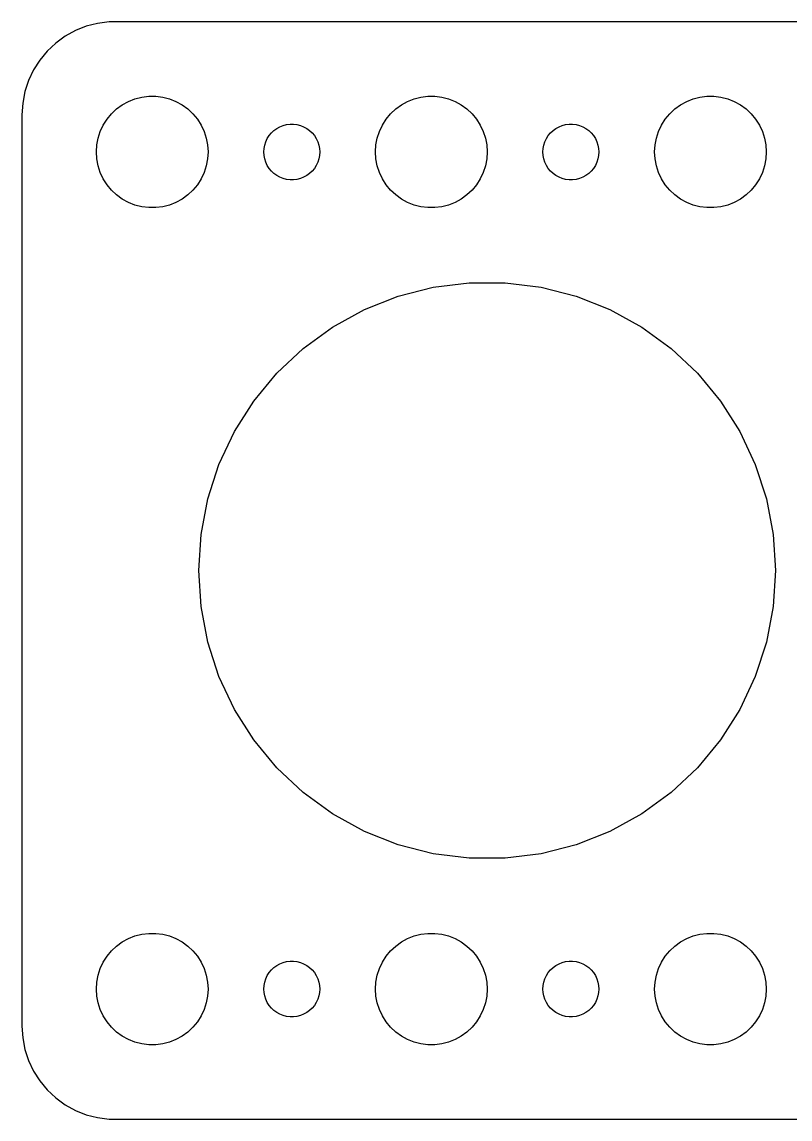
# Model space of a CAD drawing. Header units: metres. Extents: x -97 to 97, y 40 to 98.
# Drawn here: x -97 to -55.7, y 39.5 to 98.5 of the extents above; entities that cross this region are included whole.
import ezdxf

# ---------------------------------------------------------------- set-up
doc = ezdxf.new("R2010")
doc.units = ezdxf.units.M

msp = doc.modelspace()

# ---------------------------------------------------------------- linework, layer by layer
for p, q in [((-94.1289, 98.0241), (-94.6791, 97.7216)), ((-93.5451, 98.2553), (-94.1289, 98.0241)), ((-92.9369, 98.4114), (-93.5451, 98.2553)), ((-92.3139, 98.4901), (-92.9369, 98.4114)), ((92.3139, 98.4901), (-92.3139, 98.4901)), ((-95.1871, 97.3526), (-95.6448, 96.9227)), ((-94.6791, 97.7216), (-95.1871, 97.3526)), ((-95.6448, 96.9227), (-96.0451, 96.4389)), ((-96.0451, 96.4389), (-96.3815, 95.9088)), ((-96.3815, 95.9088), (-96.6489, 95.3406)), ((-96.6489, 95.3406), (-96.8429, 94.7434)), ((-96.8429, 94.7434), (-96.9606, 94.1267)), ((-90.927, 94.3532), (-90.5621, 94.4469)), ((-90.5621, 94.4469), (-90.1884, 94.4941)), ((-90.1884, 94.4941), (-89.8116, 94.4941)), ((-89.8116, 94.4941), (-89.4379, 94.4469)), ((-89.4379, 94.4469), (-89.073, 94.3532)), ((-75.927, 94.3532), (-75.5621, 94.4469)), ((-75.5621, 94.4469), (-75.1884, 94.4941)), ((-75.1884, 94.4941), (-74.8116, 94.4941)), ((-74.8116, 94.4941), (-74.4379, 94.4469)), ((-74.4379, 94.4469), (-74.073, 94.3532)), ((-60.927, 94.3532), (-60.5621, 94.4469)), ((-60.5621, 94.4469), (-60.1884, 94.4941)), ((-60.1884, 94.4941), (-59.8116, 94.4941)), ((-59.8116, 94.4941), (-59.4379, 94.4469)), ((-59.4379, 94.4469), (-59.0729, 94.3532)), ((-96.9606, 94.1267), (-97, 93.5)), ((-92.1869, 93.5536), (-91.9123, 93.8115)), ((-91.9123, 93.8115), (-91.6075, 94.033)), ((-91.6075, 94.033), (-91.2773, 94.2145)), ((-91.2773, 94.2145), (-90.927, 94.3532)), ((-89.073, 94.3532), (-88.7227, 94.2145)), ((-88.7227, 94.2145), (-88.3925, 94.033)), ((-88.3925, 94.033), (-88.0877, 93.8115)), ((-88.0877, 93.8115), (-87.8131, 93.5536)), ((-77.1869, 93.5536), (-76.9123, 93.8115)), ((-76.9123, 93.8115), (-76.6075, 94.033)), ((-76.6075, 94.033), (-76.2773, 94.2145)), ((-76.2773, 94.2145), (-75.927, 94.3532)), ((-74.073, 94.3532), (-73.7227, 94.2145)), ((-73.7227, 94.2145), (-73.3925, 94.033)), ((-73.3925, 94.033), (-73.0877, 93.8115)), ((-73.0877, 93.8115), (-72.8131, 93.5536)), ((-62.1869, 93.5536), (-61.9123, 93.8115)), ((-61.9123, 93.8115), (-61.6075, 94.033)), ((-61.6075, 94.033), (-61.2773, 94.2145)), ((-61.2773, 94.2145), (-60.927, 94.3532)), ((-59.0729, 94.3532), (-58.7227, 94.2145)), ((-58.7227, 94.2145), (-58.3925, 94.033)), ((-58.3925, 94.033), (-58.0877, 93.8115)), ((-58.0877, 93.8115), (-57.8131, 93.5536)), ((-97, 93.5), (-97, 44.5)), ((-92.6289, 92.9453), (-92.427, 93.2634)), ((-92.427, 93.2634), (-92.1869, 93.5536)), ((-87.8131, 93.5536), (-87.573, 93.2634)), ((-87.573, 93.2634), (-87.3711, 92.9453)), ((-77.6289, 92.9453), (-77.427, 93.2634)), ((-77.427, 93.2634), (-77.1869, 93.5536)), ((-72.8131, 93.5536), (-72.573, 93.2634)), ((-72.573, 93.2634), (-72.3711, 92.9453)), ((-62.6289, 92.9453), (-62.427, 93.2634)), ((-62.427, 93.2634), (-62.1869, 93.5536)), ((-57.8131, 93.5536), (-57.5729, 93.2634)), ((-57.5729, 93.2634), (-57.3711, 92.9453)), ((-92.9057, 92.2461), (-92.7893, 92.6044)), ((-92.7893, 92.6044), (-92.6289, 92.9453)), ((-87.3711, 92.9453), (-87.2107, 92.6044)), ((-87.2107, 92.6044), (-87.0943, 92.2461)), ((-83.5934, 92.5268), (-83.4561, 92.6558)), ((-83.4561, 92.6558), (-83.3037, 92.7665)), ((-83.3037, 92.7665), (-83.1387, 92.8572)), ((-83.1387, 92.8572), (-82.9635, 92.9266)), ((-82.9635, 92.9266), (-82.7811, 92.9734)), ((-82.7811, 92.9734), (-82.5942, 92.997)), ((-82.5942, 92.997), (-82.4058, 92.997)), ((-82.4058, 92.997), (-82.2189, 92.9734)), ((-82.2189, 92.9734), (-82.0365, 92.9266)), ((-82.0365, 92.9266), (-81.8613, 92.8572)), ((-81.8613, 92.8572), (-81.6963, 92.7665)), ((-81.6963, 92.7665), (-81.5439, 92.6558)), ((-81.5439, 92.6558), (-81.4065, 92.5268)), ((-77.9057, 92.2461), (-77.7893, 92.6044)), ((-77.7893, 92.6044), (-77.6289, 92.9453)), ((-72.3711, 92.9453), (-72.2107, 92.6044)), ((-72.2107, 92.6044), (-72.0943, 92.2461)), ((-68.5934, 92.5268), (-68.4561, 92.6558)), ((-68.4561, 92.6558), (-68.3037, 92.7665)), ((-68.3037, 92.7665), (-68.1387, 92.8572)), ((-68.1387, 92.8572), (-67.9635, 92.9266)), ((-67.9635, 92.9266), (-67.7811, 92.9734)), ((-67.7811, 92.9734), (-67.5942, 92.997)), ((-67.5942, 92.997), (-67.4058, 92.997)), ((-67.4058, 92.997), (-67.2189, 92.9734)), ((-67.2189, 92.9734), (-67.0365, 92.9266)), ((-67.0365, 92.9266), (-66.8613, 92.8572)), ((-66.8613, 92.8572), (-66.6963, 92.7665)), ((-66.6963, 92.7665), (-66.5439, 92.6558)), ((-66.5439, 92.6558), (-66.4065, 92.5268)), ((-62.9057, 92.2461), (-62.7893, 92.6044)), ((-62.7893, 92.6044), (-62.6289, 92.9453)), ((-57.3711, 92.9453), (-57.2107, 92.6044)), ((-57.2107, 92.6044), (-57.0942, 92.2461)), ((-92.9763, 91.876), (-92.9057, 92.2461)), ((-87.0943, 92.2461), (-87.0237, 91.876)), ((-83.9529, 91.873), (-83.8947, 92.0522)), ((-83.8947, 92.0522), (-83.8145, 92.2226)), ((-83.8145, 92.2226), (-83.7135, 92.3817)), ((-83.7135, 92.3817), (-83.5934, 92.5268)), ((-81.4065, 92.5268), (-81.2865, 92.3817)), ((-81.2865, 92.3817), (-81.1855, 92.2226)), ((-81.1855, 92.2226), (-81.1053, 92.0522)), ((-81.1053, 92.0522), (-81.0471, 91.873)), ((-77.9763, 91.876), (-77.9057, 92.2461)), ((-72.0943, 92.2461), (-72.0237, 91.876)), ((-68.9529, 91.873), (-68.8947, 92.0522)), ((-68.8947, 92.0522), (-68.8145, 92.2226)), ((-68.8145, 92.2226), (-68.7135, 92.3817)), ((-68.7135, 92.3817), (-68.5934, 92.5268)), ((-66.4065, 92.5268), (-66.2865, 92.3817)), ((-66.2865, 92.3817), (-66.1855, 92.2226)), ((-66.1855, 92.2226), (-66.1053, 92.0522)), ((-66.1053, 92.0522), (-66.0471, 91.873)), ((-62.9763, 91.876), (-62.9057, 92.2461)), ((-57.0942, 92.2461), (-57.0237, 91.876)), ((-93, 91.5), (-92.9763, 91.876)), ((-92.9763, 91.124), (-93, 91.5)), ((-87.0237, 91.876), (-87, 91.5)), ((-87, 91.5), (-87.0237, 91.124)), ((-84, 91.5), (-83.9882, 91.688)), ((-83.9882, 91.312), (-84, 91.5)), ((-83.9882, 91.688), (-83.9529, 91.873)), ((-81.0471, 91.873), (-81.0118, 91.688)), ((-81.0118, 91.688), (-81, 91.5)), ((-81, 91.5), (-81.0118, 91.312)), ((-78, 91.5), (-77.9763, 91.876)), ((-77.9763, 91.124), (-78, 91.5)), ((-72.0237, 91.876), (-72, 91.5)), ((-72, 91.5), (-72.0237, 91.124)), ((-69, 91.5), (-68.9882, 91.688)), ((-68.9882, 91.312), (-69, 91.5)), ((-68.9882, 91.688), (-68.9529, 91.873)), ((-66.0471, 91.873), (-66.0118, 91.688)), ((-66.0118, 91.688), (-66, 91.5)), ((-66, 91.5), (-66.0118, 91.312)), ((-63, 91.5), (-62.9763, 91.876)), ((-62.9763, 91.124), (-63, 91.5)), ((-57.0237, 91.876), (-57, 91.5)), ((-57, 91.5), (-57.0237, 91.124)), ((-92.9057, 90.7539), (-92.9763, 91.124)), ((-87.0237, 91.124), (-87.0943, 90.7539)), ((-83.9529, 91.127), (-83.9882, 91.312)), ((-83.8947, 90.9478), (-83.9529, 91.127)), ((-83.8145, 90.7774), (-83.8947, 90.9478)), ((-81.1053, 90.9478), (-81.1855, 90.7774)), ((-81.0471, 91.127), (-81.1053, 90.9478)), ((-81.0118, 91.312), (-81.0471, 91.127)), ((-77.9057, 90.7539), (-77.9763, 91.124)), ((-72.0237, 91.124), (-72.0943, 90.7539)), ((-68.9529, 91.127), (-68.9882, 91.312)), ((-68.8947, 90.9478), (-68.9529, 91.127)), ((-68.8145, 90.7774), (-68.8947, 90.9478)), ((-66.1053, 90.9478), (-66.1855, 90.7774)), ((-66.0471, 91.127), (-66.1053, 90.9478)), ((-66.0118, 91.312), (-66.0471, 91.127)), ((-62.9057, 90.7539), (-62.9763, 91.124)), ((-57.0237, 91.124), (-57.0942, 90.7539)), ((-92.7893, 90.3956), (-92.9057, 90.7539)), ((-92.6289, 90.0547), (-92.7893, 90.3956)), ((-87.2107, 90.3956), (-87.3711, 90.0547)), ((-87.0943, 90.7539), (-87.2107, 90.3956)), ((-83.7135, 90.6183), (-83.8145, 90.7774)), ((-83.5934, 90.4732), (-83.7135, 90.6183)), ((-83.4561, 90.3442), (-83.5934, 90.4732)), ((-83.3037, 90.2335), (-83.4561, 90.3442)), ((-81.5439, 90.3442), (-81.6963, 90.2335)), ((-81.4065, 90.4732), (-81.5439, 90.3442)), ((-81.2865, 90.6183), (-81.4065, 90.4732)), ((-81.1855, 90.7774), (-81.2865, 90.6183)), ((-77.7893, 90.3956), (-77.9057, 90.7539)), ((-77.6289, 90.0547), (-77.7893, 90.3956)), ((-72.2107, 90.3956), (-72.3711, 90.0547)), ((-72.0943, 90.7539), (-72.2107, 90.3956)), ((-68.7135, 90.6183), (-68.8145, 90.7774)), ((-68.5934, 90.4732), (-68.7135, 90.6183)), ((-68.4561, 90.3442), (-68.5934, 90.4732)), ((-68.3037, 90.2335), (-68.4561, 90.3442)), ((-66.5439, 90.3442), (-66.6963, 90.2335)), ((-66.4065, 90.4732), (-66.5439, 90.3442)), ((-66.2865, 90.6183), (-66.4065, 90.4732)), ((-66.1855, 90.7774), (-66.2865, 90.6183)), ((-62.7893, 90.3956), (-62.9057, 90.7539)), ((-62.6289, 90.0547), (-62.7893, 90.3956)), ((-57.2107, 90.3956), (-57.3711, 90.0547)), ((-57.0942, 90.7539), (-57.2107, 90.3956)), ((-92.427, 89.7366), (-92.6289, 90.0547)), ((-92.1869, 89.4464), (-92.427, 89.7366)), ((-87.573, 89.7366), (-87.8131, 89.4464)), ((-87.3711, 90.0547), (-87.573, 89.7366)), ((-83.1387, 90.1427), (-83.3037, 90.2335)), ((-82.9635, 90.0734), (-83.1387, 90.1427)), ((-82.7811, 90.0266), (-82.9635, 90.0734)), ((-82.5942, 90.003), (-82.7811, 90.0266)), ((-82.4058, 90.003), (-82.5942, 90.003)), ((-82.2189, 90.0266), (-82.4058, 90.003)), ((-82.0365, 90.0734), (-82.2189, 90.0266)), ((-81.8613, 90.1427), (-82.0365, 90.0734)), ((-81.6963, 90.2335), (-81.8613, 90.1427)), ((-77.427, 89.7366), (-77.6289, 90.0547)), ((-77.1869, 89.4464), (-77.427, 89.7366)), ((-72.573, 89.7366), (-72.8131, 89.4464)), ((-72.3711, 90.0547), (-72.573, 89.7366)), ((-68.1387, 90.1427), (-68.3037, 90.2335)), ((-67.9635, 90.0734), (-68.1387, 90.1427)), ((-67.7811, 90.0266), (-67.9635, 90.0734)), ((-67.5942, 90.003), (-67.7811, 90.0266)), ((-67.4058, 90.003), (-67.5942, 90.003)), ((-67.2189, 90.0266), (-67.4058, 90.003)), ((-67.0365, 90.0734), (-67.2189, 90.0266)), ((-66.8613, 90.1427), (-67.0365, 90.0734)), ((-66.6963, 90.2335), (-66.8613, 90.1427)), ((-62.427, 89.7366), (-62.6289, 90.0547)), ((-62.1869, 89.4464), (-62.427, 89.7366)), ((-57.5729, 89.7366), (-57.8131, 89.4464)), ((-57.3711, 90.0547), (-57.5729, 89.7366)), ((-91.9123, 89.1884), (-92.1869, 89.4464)), ((-91.6075, 88.967), (-91.9123, 89.1884)), ((-88.0877, 89.1884), (-88.3925, 88.967)), ((-87.8131, 89.4464), (-88.0877, 89.1884)), ((-76.9123, 89.1884), (-77.1869, 89.4464)), ((-76.6075, 88.967), (-76.9123, 89.1884)), ((-73.0877, 89.1884), (-73.3925, 88.967)), ((-72.8131, 89.4464), (-73.0877, 89.1884)), ((-61.9123, 89.1884), (-62.1869, 89.4464)), ((-61.6075, 88.967), (-61.9123, 89.1884)), ((-58.0877, 89.1884), (-58.3925, 88.967)), ((-57.8131, 89.4464), (-58.0877, 89.1884)), ((-91.2773, 88.7855), (-91.6075, 88.967)), ((-90.927, 88.6468), (-91.2773, 88.7855)), ((-90.5621, 88.5531), (-90.927, 88.6468)), ((-90.1884, 88.5059), (-90.5621, 88.5531)), ((-89.8116, 88.5059), (-90.1884, 88.5059)), ((-89.4379, 88.5531), (-89.8116, 88.5059)), ((-89.073, 88.6468), (-89.4379, 88.5531)), ((-88.7227, 88.7855), (-89.073, 88.6468)), ((-88.3925, 88.967), (-88.7227, 88.7855)), ((-76.2773, 88.7855), (-76.6075, 88.967)), ((-75.927, 88.6468), (-76.2773, 88.7855)), ((-75.5621, 88.5531), (-75.927, 88.6468)), ((-75.1884, 88.5059), (-75.5621, 88.5531)), ((-74.8116, 88.5059), (-75.1884, 88.5059)), ((-74.4379, 88.5531), (-74.8116, 88.5059)), ((-74.073, 88.6468), (-74.4379, 88.5531)), ((-73.7227, 88.7855), (-74.073, 88.6468)), ((-73.3925, 88.967), (-73.7227, 88.7855)), ((-61.2773, 88.7855), (-61.6075, 88.967)), ((-60.927, 88.6468), (-61.2773, 88.7855)), ((-60.5621, 88.5531), (-60.927, 88.6468)), ((-60.1884, 88.5059), (-60.5621, 88.5531)), ((-59.8116, 88.5059), (-60.1884, 88.5059)), ((-59.4379, 88.5531), (-59.8116, 88.5059)), ((-59.0729, 88.6468), (-59.4379, 88.5531)), ((-58.7227, 88.7855), (-59.0729, 88.6468)), ((-58.3925, 88.967), (-58.7227, 88.7855)), ((-74.9044, 84.2254), (-72.9733, 84.4694)), ((-72.9733, 84.4694), (-71.0267, 84.4694)), ((-71.0267, 84.4694), (-69.0956, 84.2254)), ((-76.7898, 83.7414), (-74.9044, 84.2254)), ((-69.0956, 84.2254), (-67.2102, 83.7414)), ((-78.5996, 83.0248), (-76.7898, 83.7414)), ((-67.2102, 83.7414), (-65.4004, 83.0248)), ((-80.3053, 82.0871), (-78.5996, 83.0248)), ((-65.4004, 83.0248), (-63.6947, 82.0871)), ((-81.8801, 80.9429), (-80.3053, 82.0871)), ((-63.6947, 82.0871), (-62.1199, 80.9429)), ((-83.299, 79.6105), (-81.8801, 80.9429)), ((-62.1199, 80.9429), (-60.701, 79.6105)), ((-84.5398, 78.1107), (-83.299, 79.6105)), ((-60.701, 79.6105), (-59.4602, 78.1107)), ((-85.5827, 76.4672), (-84.5398, 78.1107)), ((-59.4602, 78.1107), (-58.4172, 76.4672)), ((-86.4115, 74.7059), (-85.5827, 76.4672)), ((-58.4172, 76.4672), (-57.5885, 74.7059)), ((-87.013, 72.8547), (-86.4115, 74.7059)), ((-57.5885, 74.7059), (-56.987, 72.8547)), ((-87.3778, 70.9427), (-87.013, 72.8547)), ((-56.987, 72.8547), (-56.6222, 70.9427)), ((-87.5, 69), (-87.3778, 70.9427)), ((-56.6222, 70.9427), (-56.5, 69)), ((-87.3778, 67.0573), (-87.5, 69)), ((-56.5, 69), (-56.6222, 67.0573)), ((-87.013, 65.1453), (-87.3778, 67.0573)), ((-56.6222, 67.0573), (-56.987, 65.1453)), ((-86.4115, 63.2941), (-87.013, 65.1453)), ((-56.987, 65.1453), (-57.5885, 63.2941)), ((-85.5827, 61.5328), (-86.4115, 63.2941)), ((-57.5885, 63.2941), (-58.4172, 61.5328)), ((-84.5398, 59.8893), (-85.5827, 61.5328)), ((-58.4172, 61.5328), (-59.4602, 59.8893)), ((-83.299, 58.3895), (-84.5398, 59.8893)), ((-59.4602, 59.8893), (-60.701, 58.3895)), ((-81.8801, 57.0571), (-83.299, 58.3895)), ((-60.701, 58.3895), (-62.1199, 57.0571)), ((-80.3053, 55.9129), (-81.8801, 57.0571)), ((-62.1199, 57.0571), (-63.6947, 55.9129)), ((-78.5996, 54.9752), (-80.3053, 55.9129)), ((-63.6947, 55.9129), (-65.4004, 54.9752)), ((-76.7898, 54.2586), (-78.5996, 54.9752)), ((-65.4004, 54.9752), (-67.2102, 54.2586)), ((-74.9044, 53.7746), (-76.7898, 54.2586)), ((-72.9733, 53.5306), (-74.9044, 53.7746)), ((-69.0956, 53.7746), (-71.0267, 53.5306)), ((-67.2102, 54.2586), (-69.0956, 53.7746)), ((-71.0267, 53.5306), (-72.9733, 53.5306)), ((-91.9123, 48.8116), (-91.6075, 49.033)), ((-91.6075, 49.033), (-91.2773, 49.2145)), ((-91.2773, 49.2145), (-90.927, 49.3532)), ((-90.927, 49.3532), (-90.5621, 49.4469)), ((-90.5621, 49.4469), (-90.1884, 49.4941)), ((-90.1884, 49.4941), (-89.8116, 49.4941)), ((-89.8116, 49.4941), (-89.4379, 49.4469)), ((-89.4379, 49.4469), (-89.073, 49.3532)), ((-89.073, 49.3532), (-88.7227, 49.2145)), ((-88.7227, 49.2145), (-88.3925, 49.033)), ((-88.3925, 49.033), (-88.0877, 48.8116)), ((-76.9123, 48.8116), (-76.6075, 49.033)), ((-76.6075, 49.033), (-76.2773, 49.2145)), ((-76.2773, 49.2145), (-75.927, 49.3532)), ((-75.927, 49.3532), (-75.5621, 49.4469)), ((-75.5621, 49.4469), (-75.1884, 49.4941)), ((-75.1884, 49.4941), (-74.8116, 49.4941)), ((-74.8116, 49.4941), (-74.4379, 49.4469)), ((-74.4379, 49.4469), (-74.073, 49.3532)), ((-74.073, 49.3532), (-73.7227, 49.2145)), ((-73.7227, 49.2145), (-73.3925, 49.033)), ((-73.3925, 49.033), (-73.0877, 48.8116)), ((-61.9123, 48.8116), (-61.6075, 49.033)), ((-61.6075, 49.033), (-61.2773, 49.2145)), ((-61.2773, 49.2145), (-60.927, 49.3532)), ((-60.927, 49.3532), (-60.5621, 49.4469)), ((-60.5621, 49.4469), (-60.1884, 49.4941)), ((-60.1884, 49.4941), (-59.8116, 49.4941)), ((-59.8116, 49.4941), (-59.4379, 49.4469)), ((-59.4379, 49.4469), (-59.0729, 49.3532)), ((-59.0729, 49.3532), (-58.7227, 49.2145)), ((-58.7227, 49.2145), (-58.3925, 49.033)), ((-58.3925, 49.033), (-58.0877, 48.8116)), ((-92.427, 48.2634), (-92.1869, 48.5536)), ((-92.1869, 48.5536), (-91.9123, 48.8116)), ((-88.0877, 48.8116), (-87.8131, 48.5536)), ((-87.8131, 48.5536), (-87.573, 48.2634)), ((-77.427, 48.2634), (-77.1869, 48.5536)), ((-77.1869, 48.5536), (-76.9123, 48.8116)), ((-73.0877, 48.8116), (-72.8131, 48.5536)), ((-72.8131, 48.5536), (-72.573, 48.2634)), ((-62.427, 48.2634), (-62.1869, 48.5536)), ((-62.1869, 48.5536), (-61.9123, 48.8116)), ((-58.0877, 48.8116), (-57.8131, 48.5536)), ((-57.8131, 48.5536), (-57.5729, 48.2634)), ((-92.7893, 47.6044), (-92.6289, 47.9453)), ((-92.6289, 47.9453), (-92.427, 48.2634)), ((-87.573, 48.2634), (-87.3711, 47.9453)), ((-87.3711, 47.9453), (-87.2107, 47.6044)), ((-83.3037, 47.7665), (-83.1387, 47.8573)), ((-83.1387, 47.8573), (-82.9635, 47.9266)), ((-82.9635, 47.9266), (-82.7811, 47.9734)), ((-82.7811, 47.9734), (-82.5942, 47.997)), ((-82.5942, 47.997), (-82.4058, 47.997)), ((-82.4058, 47.997), (-82.2189, 47.9734)), ((-82.2189, 47.9734), (-82.0365, 47.9266)), ((-82.0365, 47.9266), (-81.8613, 47.8573)), ((-81.8613, 47.8573), (-81.6963, 47.7665)), ((-77.7893, 47.6044), (-77.6289, 47.9453)), ((-77.6289, 47.9453), (-77.427, 48.2634)), ((-72.573, 48.2634), (-72.3711, 47.9453)), ((-72.3711, 47.9453), (-72.2107, 47.6044)), ((-68.3037, 47.7665), (-68.1387, 47.8573)), ((-68.1387, 47.8573), (-67.9635, 47.9266)), ((-67.9635, 47.9266), (-67.7811, 47.9734)), ((-67.7811, 47.9734), (-67.5942, 47.997)), ((-67.5942, 47.997), (-67.4058, 47.997)), ((-67.4058, 47.997), (-67.2189, 47.9734)), ((-67.2189, 47.9734), (-67.0365, 47.9266)), ((-67.0365, 47.9266), (-66.8613, 47.8573)), ((-66.8613, 47.8573), (-66.6963, 47.7665)), ((-62.7893, 47.6044), (-62.6289, 47.9453)), ((-62.6289, 47.9453), (-62.427, 48.2634)), ((-57.5729, 48.2634), (-57.3711, 47.9453)), ((-57.3711, 47.9453), (-57.2107, 47.6044)), ((-92.9763, 46.876), (-92.9057, 47.2461)), ((-92.9057, 47.2461), (-92.7893, 47.6044)), ((-87.2107, 47.6044), (-87.0943, 47.2461)), ((-87.0943, 47.2461), (-87.0237, 46.876)), ((-83.8947, 47.0522), (-83.8145, 47.2226)), ((-83.8145, 47.2226), (-83.7135, 47.3817)), ((-83.7135, 47.3817), (-83.5934, 47.5268)), ((-83.5934, 47.5268), (-83.4561, 47.6558)), ((-83.4561, 47.6558), (-83.3037, 47.7665)), ((-81.6963, 47.7665), (-81.5439, 47.6558)), ((-81.5439, 47.6558), (-81.4065, 47.5268)), ((-81.4065, 47.5268), (-81.2865, 47.3817)), ((-81.2865, 47.3817), (-81.1855, 47.2226)), ((-81.1855, 47.2226), (-81.1053, 47.0522)), ((-77.9763, 46.876), (-77.9057, 47.2461)), ((-77.9057, 47.2461), (-77.7893, 47.6044)), ((-72.2107, 47.6044), (-72.0943, 47.2461)), ((-72.0943, 47.2461), (-72.0237, 46.876)), ((-68.8947, 47.0522), (-68.8145, 47.2226)), ((-68.8145, 47.2226), (-68.7135, 47.3817)), ((-68.7135, 47.3817), (-68.5934, 47.5268)), ((-68.5934, 47.5268), (-68.4561, 47.6558)), ((-68.4561, 47.6558), (-68.3037, 47.7665)), ((-66.6963, 47.7665), (-66.5439, 47.6558)), ((-66.5439, 47.6558), (-66.4065, 47.5268)), ((-66.4065, 47.5268), (-66.2865, 47.3817)), ((-66.2865, 47.3817), (-66.1855, 47.2226)), ((-66.1855, 47.2226), (-66.1053, 47.0522)), ((-62.9763, 46.876), (-62.9057, 47.2461)), ((-62.9057, 47.2461), (-62.7893, 47.6044)), ((-57.2107, 47.6044), (-57.0942, 47.2461)), ((-57.0942, 47.2461), (-57.0237, 46.876)), ((-93, 46.5), (-92.9763, 46.876)), ((-87.0237, 46.876), (-87, 46.5)), ((-84, 46.5), (-83.9882, 46.688)), ((-83.9882, 46.688), (-83.9529, 46.873)), ((-83.9529, 46.873), (-83.8947, 47.0522)), ((-81.1053, 47.0522), (-81.0471, 46.873)), ((-81.0471, 46.873), (-81.0118, 46.688)), ((-81.0118, 46.688), (-81, 46.5)), ((-78, 46.5), (-77.9763, 46.876)), ((-72.0237, 46.876), (-72, 46.5)), ((-69, 46.5), (-68.9882, 46.688)), ((-68.9882, 46.688), (-68.9529, 46.873)), ((-68.9529, 46.873), (-68.8947, 47.0522)), ((-66.1053, 47.0522), (-66.0471, 46.873)), ((-66.0471, 46.873), (-66.0118, 46.688)), ((-66.0118, 46.688), (-66, 46.5)), ((-63, 46.5), (-62.9763, 46.876)), ((-57.0237, 46.876), (-57, 46.5)), ((-92.9763, 46.124), (-93, 46.5)), ((-92.9057, 45.7539), (-92.9763, 46.124)), ((-87.0237, 46.124), (-87.0943, 45.7539)), ((-87, 46.5), (-87.0237, 46.124)), ((-83.9882, 46.312), (-84, 46.5)), ((-83.9529, 46.127), (-83.9882, 46.312)), ((-83.8947, 45.9478), (-83.9529, 46.127)), ((-81.0471, 46.127), (-81.1053, 45.9478)), ((-81.0118, 46.312), (-81.0471, 46.127)), ((-81, 46.5), (-81.0118, 46.312)), ((-77.9763, 46.124), (-78, 46.5)), ((-77.9057, 45.7539), (-77.9763, 46.124)), ((-72.0237, 46.124), (-72.0943, 45.7539)), ((-72, 46.5), (-72.0237, 46.124)), ((-68.9882, 46.312), (-69, 46.5)), ((-68.9529, 46.127), (-68.9882, 46.312)), ((-68.8947, 45.9478), (-68.9529, 46.127)), ((-66.0471, 46.127), (-66.1053, 45.9478)), ((-66.0118, 46.312), (-66.0471, 46.127)), ((-66, 46.5), (-66.0118, 46.312)), ((-62.9763, 46.124), (-63, 46.5)), ((-62.9057, 45.7539), (-62.9763, 46.124)), ((-57.0237, 46.124), (-57.0942, 45.7539)), ((-57, 46.5), (-57.0237, 46.124)), ((-92.7893, 45.3956), (-92.9057, 45.7539)), ((-87.0943, 45.7539), (-87.2107, 45.3956)), ((-83.8145, 45.7774), (-83.8947, 45.9478)), ((-83.7135, 45.6183), (-83.8145, 45.7774)), ((-83.5934, 45.4732), (-83.7135, 45.6183)), ((-83.4561, 45.3442), (-83.5934, 45.4732)), ((-81.4065, 45.4732), (-81.5439, 45.3442)), ((-81.2865, 45.6183), (-81.4065, 45.4732)), ((-81.1855, 45.7774), (-81.2865, 45.6183)), ((-81.1053, 45.9478), (-81.1855, 45.7774)), ((-77.7893, 45.3956), (-77.9057, 45.7539)), ((-72.0943, 45.7539), (-72.2107, 45.3956)), ((-68.8145, 45.7774), (-68.8947, 45.9478)), ((-68.7135, 45.6183), (-68.8145, 45.7774)), ((-68.5934, 45.4732), (-68.7135, 45.6183)), ((-68.4561, 45.3442), (-68.5934, 45.4732)), ((-66.4065, 45.4732), (-66.5439, 45.3442)), ((-66.2865, 45.6183), (-66.4065, 45.4732)), ((-66.1855, 45.7774), (-66.2865, 45.6183)), ((-66.1053, 45.9478), (-66.1855, 45.7774)), ((-62.7893, 45.3956), (-62.9057, 45.7539)), ((-57.0942, 45.7539), (-57.2107, 45.3956)), ((-92.6289, 45.0547), (-92.7893, 45.3956)), ((-92.427, 44.7366), (-92.6289, 45.0547)), ((-87.3711, 45.0547), (-87.573, 44.7366)), ((-87.2107, 45.3956), (-87.3711, 45.0547)), ((-83.3037, 45.2335), (-83.4561, 45.3442)), ((-83.1387, 45.1428), (-83.3037, 45.2335)), ((-82.9635, 45.0734), (-83.1387, 45.1428)), ((-82.7811, 45.0266), (-82.9635, 45.0734)), ((-82.5942, 45.003), (-82.7811, 45.0266)), ((-82.4058, 45.003), (-82.5942, 45.003)), ((-82.2189, 45.0266), (-82.4058, 45.003)), ((-82.0365, 45.0734), (-82.2189, 45.0266)), ((-81.8613, 45.1428), (-82.0365, 45.0734)), ((-81.6963, 45.2335), (-81.8613, 45.1428)), ((-81.5439, 45.3442), (-81.6963, 45.2335)), ((-77.6289, 45.0547), (-77.7893, 45.3956)), ((-77.427, 44.7366), (-77.6289, 45.0547)), ((-72.3711, 45.0547), (-72.573, 44.7366)), ((-72.2107, 45.3956), (-72.3711, 45.0547)), ((-68.3037, 45.2335), (-68.4561, 45.3442)), ((-68.1387, 45.1428), (-68.3037, 45.2335)), ((-67.9635, 45.0734), (-68.1387, 45.1428)), ((-67.7811, 45.0266), (-67.9635, 45.0734)), ((-67.5942, 45.003), (-67.7811, 45.0266)), ((-67.4058, 45.003), (-67.5942, 45.003)), ((-67.2189, 45.0266), (-67.4058, 45.003)), ((-67.0365, 45.0734), (-67.2189, 45.0266)), ((-66.8613, 45.1428), (-67.0365, 45.0734)), ((-66.6963, 45.2335), (-66.8613, 45.1428)), ((-66.5439, 45.3442), (-66.6963, 45.2335)), ((-62.6289, 45.0547), (-62.7893, 45.3956)), ((-62.427, 44.7366), (-62.6289, 45.0547)), ((-57.3711, 45.0547), (-57.5729, 44.7366)), ((-57.2107, 45.3956), (-57.3711, 45.0547)), ((-97, 44.5), (-96.9606, 43.8733)), ((-92.1869, 44.4464), (-92.427, 44.7366)), ((-91.9123, 44.1885), (-92.1869, 44.4464)), ((-87.8131, 44.4464), (-88.0877, 44.1885)), ((-87.573, 44.7366), (-87.8131, 44.4464)), ((-77.1869, 44.4464), (-77.427, 44.7366)), ((-76.9123, 44.1885), (-77.1869, 44.4464)), ((-72.8131, 44.4464), (-73.0877, 44.1885)), ((-72.573, 44.7366), (-72.8131, 44.4464)), ((-62.1869, 44.4464), (-62.427, 44.7366)), ((-61.9123, 44.1885), (-62.1869, 44.4464)), ((-57.8131, 44.4464), (-58.0877, 44.1885)), ((-57.5729, 44.7366), (-57.8131, 44.4464)), ((-96.9606, 43.8733), (-96.8429, 43.2566)), ((-91.6075, 43.967), (-91.9123, 44.1885)), ((-91.2773, 43.7855), (-91.6075, 43.967)), ((-90.927, 43.6468), (-91.2773, 43.7855)), ((-90.5621, 43.5531), (-90.927, 43.6468)), ((-89.073, 43.6468), (-89.4379, 43.5531)), ((-88.7227, 43.7855), (-89.073, 43.6468)), ((-88.3925, 43.967), (-88.7227, 43.7855)), ((-88.0877, 44.1885), (-88.3925, 43.967)), ((-76.6075, 43.967), (-76.9123, 44.1885)), ((-76.2773, 43.7855), (-76.6075, 43.967)), ((-75.927, 43.6468), (-76.2773, 43.7855)), ((-75.5621, 43.5531), (-75.927, 43.6468)), ((-74.073, 43.6468), (-74.4379, 43.5531)), ((-73.7227, 43.7855), (-74.073, 43.6468)), ((-73.3925, 43.967), (-73.7227, 43.7855)), ((-73.0877, 44.1885), (-73.3925, 43.967)), ((-61.6075, 43.967), (-61.9123, 44.1885)), ((-61.2773, 43.7855), (-61.6075, 43.967)), ((-60.927, 43.6468), (-61.2773, 43.7855)), ((-60.5621, 43.5531), (-60.927, 43.6468)), ((-59.0729, 43.6468), (-59.4379, 43.5531)), ((-58.7227, 43.7855), (-59.0729, 43.6468)), ((-58.3925, 43.967), (-58.7227, 43.7855)), ((-58.0877, 44.1885), (-58.3925, 43.967)), ((-96.8429, 43.2566), (-96.6489, 42.6594)), ((-90.1884, 43.5059), (-90.5621, 43.5531)), ((-89.8116, 43.5059), (-90.1884, 43.5059)), ((-89.4379, 43.5531), (-89.8116, 43.5059)), ((-75.1884, 43.5059), (-75.5621, 43.5531)), ((-74.8116, 43.5059), (-75.1884, 43.5059)), ((-74.4379, 43.5531), (-74.8116, 43.5059)), ((-60.1884, 43.5059), (-60.5621, 43.5531)), ((-59.8116, 43.5059), (-60.1884, 43.5059)), ((-59.4379, 43.5531), (-59.8116, 43.5059)), ((-96.6489, 42.6594), (-96.3815, 42.0912)), ((-96.3815, 42.0912), (-96.0451, 41.5611)), ((-96.0451, 41.5611), (-95.6448, 41.0773)), ((-95.6448, 41.0773), (-95.1871, 40.6474)), ((-95.1871, 40.6474), (-94.6791, 40.2784)), ((-94.6791, 40.2784), (-94.1289, 39.9759)), ((-94.1289, 39.9759), (-93.5451, 39.7447)), ((-93.5451, 39.7447), (-92.9369, 39.5886)), ((-92.9369, 39.5886), (-92.3139, 39.5099)), ((-92.3139, 39.5099), (92.3139, 39.5099))]:
    msp.add_line(p, q)

doc.saveas('drawing.dxf')
